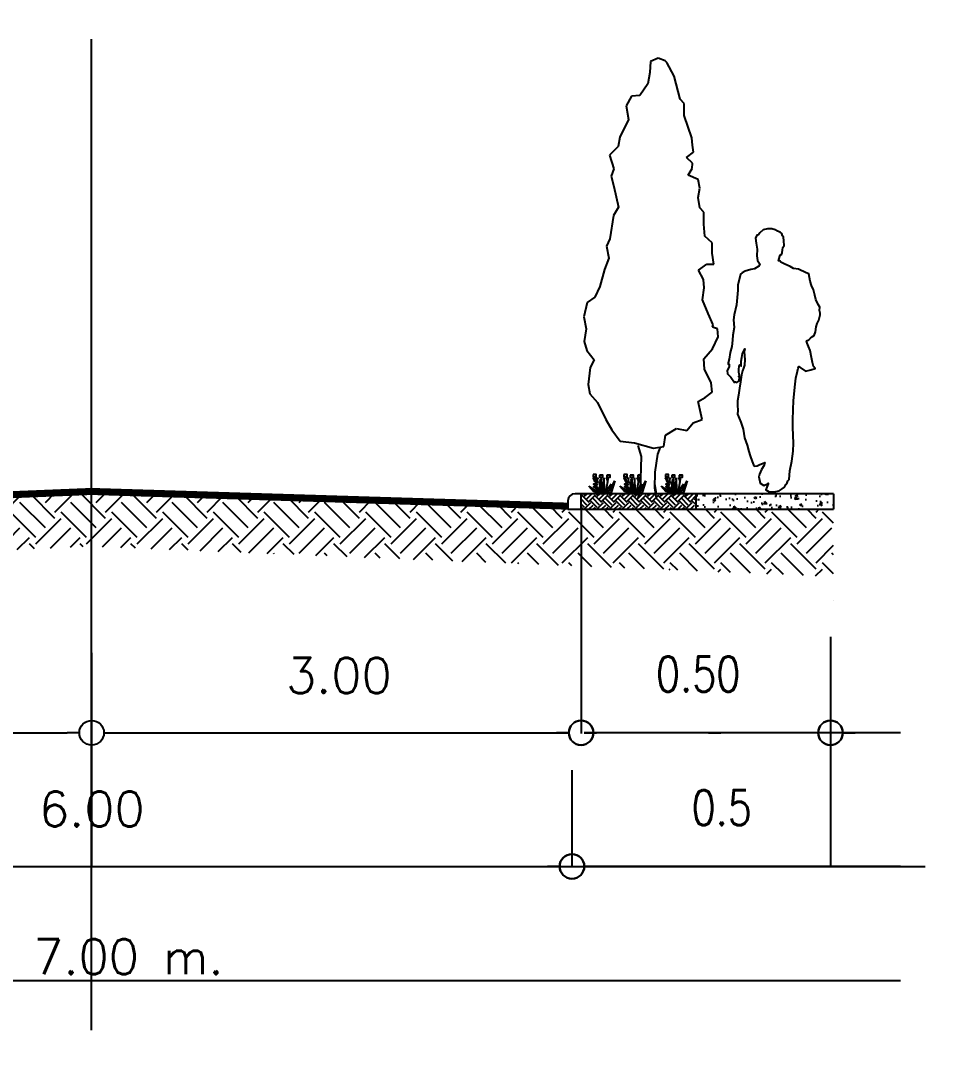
# Model space of a CAD drawing. Header units: metres. Extents: x 294898 to 295286, y 1620966 to 1622103.
# Drawn here: x 295167.77 to 295192.85, y 1621866.3 to 1621894.45 of the extents above; entities that cross this region are included whole.
import ezdxf

# ---------------------------------------------------------------- set-up
doc = ezdxf.new("R2010")
doc.units = ezdxf.units.M
doc.layers.add('A-Verde', color=76, linetype='Continuous')
doc.layers.add('num lotes', color=82, linetype='Continuous')
doc.styles.add('ATTR', font='romans.shx', dxfattribs={"width": 0.8, "height": 0.6})
doc.styles.get("Standard").update_dxf_attribs({"font": 'simplex.shx'})
doc.dimstyles.new('COTAS LOTES', dxfattribs={"dimscale": 0.25, "dimtxt": 2, "dimasz": 0.18, "dimexe": 0.18, "dimexo": 0.0625, "dimgap": 0.09, "dimtad": 0, "dimlfac": 1.1976, "dimzin": 0, "dimdsep": 46, "dimtxsty": 'Standard', "dimblk": 'NONE', "dimcen": 0, "dimse1": 1, "dimse2": 1, "dimsd1": 1, "dimsd2": 1, "dimadec": 0, "dimazin": 0, "dimtfac": 1, "dimtofl": 0, "dimtmove": 0, "dimatfit": 3, "dimldrblk": 'NONE', "dimfxl": 1, "dimtolj": 1, "dimtzin": 0, "dimarcsym": 0})

# ---------------------------------------------------------------- blocks, each defined once
blk = doc.blocks.new('_DOTBLANK')
at = {"color": 0, "linetype": 'ByBlock'}
blk.add_line((-0.5, 0), (-1, 0), dxfattribs=at)
blk.add_circle((0, 0), 0.5, dxfattribs=at)
blk = doc.blocks.new('Shrub 1')
at = {"layer": 'A-Verde'}
for p, q in [((-6.561, 10.922), (-7.599, 13.504)), ((-4.32, 3.84), (-6.729, 15.44)), ((-5.52, 9.6), (-6.561, 10.922)), ((-4.181, 9.123), (-4.181, 13.348)), ((-2.4, 11.04), (-0.96, 6.24)), ((-1.92, 6.24), (-2.4, 11.04)), ((-1.678, 12.034), (-1.699, 9.121)), ((0, 6.24), (-0.96, 14.88)), ((1.44, 14.4), (0.96, 3.84)), ((2.4, 2.88), (1.44, 14.4)), ((3.84, 3.84), (5.76, 14.88)), ((4.226, 13.695), (4.948, 10.237)), ((4.452, 12.537), (4.837, 14.763)), ((6.72, 2.4), (11.52, 11.52)), ((11.52, 11.52), (8.16, 0.96)), ((-12, 6.72), (-6.24, 2.88)), ((-7.68, 1.92), (-12, 6.72)), ((0, 0), (-7.68, 1.92)), ((-6.72, 8.16), (-5.76, 5.76)), ((-4.32, 2.88), (-6.72, 5.76)), ((-6.24, 2.88), (0, 0)), ((-5.76, 5.76), (-5.52, 4.32)), ((-5.035, 7.245), (-4.181, 9.044)), ((-4.32, 6.24), (-1.92, 2.88)), ((-2.88, 2.88), (-4.32, 6.24)), ((0, 0), (-4.32, 3.84)), ((0, 0), (-4.32, 2.88)), ((0, 0), (-2.88, 2.88)), ((0, 0), (-1.92, 6.24)), ((-1.92, 2.88), (0, 0)), ((-1.699, 9.121), (-0.149, 7.623)), ((-0.96, 6.24), (0, 0)), ((0, 0), (0, 6.24)), ((5.28, 4.32), (0, 0)), ((0.96, 3.84), (0, 0)), ((0, 0), (3.84, 3.84)), ((0, 0), (5.76, 3.84)), ((0, 0), (2.4, 2.88)), ((0, 0), (6.72, 2.4)), ((8.16, 0.96), (0, 0)), ((8.16, 8.64), (5.28, 4.32)), ((5.76, 3.84), (8.16, 8.64))]:
    blk.add_line(p, q, dxfattribs=at)
at = {"layer": 'A-Verde', "color": 1}
for points in [[(-8.16, 17.28), (-8.16, 15.36), (-5.28, 15.36), (-5.28, 17.28)], [(-2.4, 16.8), (-2.4, 14.88), (0.48, 14.88), (0.48, 16.8)], [(4.32, 16.8), (4.32, 14.88), (7.2, 14.88), (7.2, 16.8)]]:
    blk.add_lwpolyline(points, close=True, dxfattribs=at)
for centre, radius in [((-7.689, 13.813), 0.324), ((-4.164, 13.681), 0.339), ((-1.679, 12.331), 0.298), ((4.059, 13.896), 0.265), ((-7.013, 8.536), 0.507), ((-7.013, 6.136), 0.507)]:
    blk.add_circle(centre, radius, dxfattribs=at)
at = {"style": 'ATTR', "width": 0.8, "flags": 9}
blk.add_attdef('ESTCODE', (0, 0), '', height=0.000047, dxfattribs=at)
blk = doc.blocks.new('2PEHOD03')
at = {"color": 0, "linetype": 'ByBlock'}
blk.add_lwpolyline([(-0.2314, 0.5193), (-0.2188, 0.4898), (-0.2016, 0.4412), (-0.1921, 0.3807), (-0.175, 0.3279), (-0.1633, 0.2848), (-0.1527, 0.253), (-0.1387, 0.2149), (-0.1304, 0.1905), (-0.1218, 0.1811), (-0.1028, 0.1832), (-0.09, 0.1906), (-0.0509, 0.2066), (-0.0562, 0.1844), (-0.0732, 0.1579), (-0.0868, 0.125), (-0.093, 0.1051), (-0.0835, 0.0605), (-0.0579, 0.0457), (-0.0307, 0.0563), (-0.0253, 0.0606), (-0.0273, 0.0563), (-0.0357, 0.033), (-0.0431, 0.0151), (-0.0189, 0.0015), (0.0149, 0.0016), (0.0521, 0.0068), (0.0731, 0.0227), (0.089, 0.0333), (0.0986, 0.0523), (0.1068, 0.064), (0.1111, 0.0791), (0.1218, 0.0885), (0.1268, 0.1478), (0.1395, 0.2166), (0.1487, 0.2874), (0.152, 0.3434), (0.1464, 0.4536), (0.1474, 0.5042), (0.1504, 0.5806), (0.1514, 0.6417), (0.1595, 0.7147), (0.1628, 0.7594), (0.169, 0.8006), (0.1805, 0.8492), (0.1847, 0.8716), (0.189, 0.883), (0.1984, 0.8748), (0.2365, 0.8493), (0.2745, 0.859), (0.3052, 0.8696), (0.2935, 0.8832), (0.285, 0.9119), (0.2786, 0.9468), (0.2692, 0.9943), (0.2574, 1.0229), (0.2489, 1.0474), (0.2446, 1.063), (0.2605, 1.0707), (0.2721, 1.0824), (0.2846, 1.0949), (0.2974, 1.1003), (0.3058, 1.1268), (0.3111, 1.1628), (0.3193, 1.1859), (0.3301, 1.2083), (0.3405, 1.2464), (0.3405, 1.2589), (0.3351, 1.278), (0.3381, 1.3013), (0.3256, 1.3194), (0.3096, 1.3552), (0.301, 1.3839), (0.2924, 1.4219), (0.2787, 1.4537), (0.2682, 1.4841), (0.2607, 1.5341), (0.2405, 1.5423), (0.2223, 1.5519), (0.2066, 1.5593), (0.1876, 1.5678), (0.1526, 1.572), (0.1293, 1.5875), (0.09, 1.6034), (0.0636, 1.6172), (0.0562, 1.6255), (0.0465, 1.6277), (0.0561, 1.6596), (0.0592, 1.6669), (0.0689, 1.6732), (0.0728, 1.6849), (0.0739, 1.7028), (0.0762, 1.7198), (0.0866, 1.7346), (0.0835, 1.7664), (0.0823, 1.7929), (0.0749, 1.8022), (0.0694, 1.8193), (0.0589, 1.8286), (0.0398, 1.8351), (0.0219, 1.8456), (-0.0014, 1.8529), (-0.0321, 1.8509), (-0.0627, 1.8443), (-0.0849, 1.8232), (-0.0934, 1.8104), (-0.105, 1.8073), (-0.1155, 1.7871), (-0.1111, 1.7513), (-0.1048, 1.7089), (-0.107, 1.6623), (-0.1004, 1.6294), (-0.0867, 1.6073), (-0.0844, 1.6053), (-0.0929, 1.5882), (-0.1224, 1.5714), (-0.148, 1.5659), (-0.1892, 1.5542), (-0.2082, 1.5414), (-0.2218, 1.5331), (-0.2387, 1.4558), (-0.2406, 1.4197), (-0.2489, 1.316), (-0.2658, 1.2461), (-0.27, 1.2122), (-0.2656, 1.1574), (-0.2749, 1.1023), (-0.2771, 1.0684), (-0.2832, 1.023), (-0.2928, 0.9815), (-0.3001, 0.9351), (-0.3075, 0.9096), (-0.3083, 0.899), (-0.3, 0.8991), (-0.3, 0.8812), (-0.3159, 0.8547), (-0.3116, 0.8323), (-0.2882, 0.8082), (-0.2626, 0.7701), (-0.2563, 0.7744), (-0.2469, 0.7702), (-0.2319, 0.7787), (-0.2311, 0.7904), (-0.2288, 0.8017), (-0.2277, 0.8094), (-0.2362, 0.8114), (-0.2288, 0.8188), (-0.23, 0.8293), (-0.232, 0.8463), (-0.2321, 0.8623), (-0.2301, 0.8844), (-0.2259, 0.8938), (-0.2173, 0.8856), (-0.2154, 0.8981), (-0.2154, 0.9194), (-0.2123, 0.947), (-0.2059, 0.9743), (-0.19, 1.0073), (-0.1942, 0.9851), (-0.1899, 0.9331), (-0.194, 0.893), (-0.2005, 0.8717), (-0.2079, 0.8515), (-0.2129, 0.8231), (-0.2214, 0.7745), (-0.2275, 0.731), (-0.234, 0.6801), (-0.2413, 0.6401), (-0.2423, 0.6114), (-0.24, 0.5721), (-0.2411, 0.5469)], close=True, dxfattribs=at)
blk = doc.blocks.new('*D322')
at = {"layer": 'Defpoints', "color": 0, "transparency": 16777216}
for p in [(295135.463, 1622039.414, 769.142), (295196.827, 1622025.001, 769.142), (294948.109, 1620966.087)]:
    blk.add_point(p, dxfattribs=at)
at = {"color": 0, "transparency": 16777216, "insert": (294917.427, 1620973.293), "char_height": 0.5, "attachment_point": 5, "rotation": 346.7819}
blk.add_mtext('\\A1;75.49V', dxfattribs=at)
blk = doc.blocks.new('_None')

msp = doc.modelspace()

# ---------------------------------------------------------------- hatches: boundary and pattern name
at = {"lineweight": -3}
h = msp.add_hatch(dxfattribs=at)
h.set_pattern_fill('EARTH', color=256, scale=0.152216, angle=45, style=0)
h.set_pattern_definition([(45, (295211.0551, 1621693.9499), (1e-16, 1.3669384), [0.966571, -0.966571]), (45, (295210.7988, 1621694.2062), (1e-16, 1.3669384), [0.966571, -0.966571]), (45, (295210.5425, 1621694.4625), (1e-16, 1.3669384), [0.966571, -0.966571]), (135, (295210.5425, 1621694.6334), (-1.3669384, 1e-16), [0.966571, -0.966571]), (135, (295210.7988, 1621694.8897), (-1.3669384, 1e-16), [0.966571, -0.966571]), (135, (295211.0551, 1621695.146), (-1.3669384, 1e-16), [0.966571, -0.966571])])
h.paths.add_polyline_path([(295149.6884, 1621881.1688), (295149.6884, 1621879.4316), (295169.6724, 1621880.2965), (295169.6724, 1621881.7754), (295163.823, 1621881.5374), (295163.8186, 1621881.5148), (295163.1126, 1621881.4922), (295163.1042, 1621881.5082), (295156.8427, 1621881.2534), (295156.8427, 1621881.1688), (295156.4894, 1621881.1688)])
h.paths.add_polyline_path([(295189.6566, 1621879.4798), (295189.6566, 1621881.294), (295182.8556, 1621881.2941), (295182.5023, 1621881.2941), (295182.5023, 1621881.3787), (295169.6724, 1621881.7754), (295169.6724, 1621880.2965)])
h = msp.add_hatch(dxfattribs=at)
h.set_pattern_fill('EARTH', color=256, scale=0.038054, angle=45, style=0)
h.set_pattern_definition([(135, (295258.46915, 1621694.07513), (0, 0.3417346), [0.24164286, -0.24164286]), (135, (295258.53323, 1621694.1392), (0, 0.3417346), [0.24164286, -0.24164286]), (135, (295258.5973, 1621694.20328), (0, 0.3417346), [0.24164286, -0.24164286]), (45, (295258.5973, 1621694.246), (0.3417346, 0), [0.24164286, -0.24164286]), (45, (295258.53323, 1621694.31007), (0.3417346, 0), [0.24164286, -0.24164286]), (45, (295258.46915, 1621694.37414), (0.3417346, 0), [0.24164286, -0.24164286])])
h.paths.add_polyline_path([(295182.8556, 1621881.7152), (295185.9451, 1621881.7152), (295185.9451, 1621881.294), (295182.8556, 1621881.2941)])
h = msp.add_hatch(dxfattribs=at)
h.set_pattern_fill('AR-CONC', color=256, scale=0.003044, style=0)
h.set_pattern_definition([(130, (295258.46915, 1621694.07513), (-0.5546283, -0.0485237), [0.0579943, -0.6379371]), (185, (295258.46915, 1621694.0751), (0.1072904, 0.5816375), [0.0463954, -0.5103497]), (79.549, (295258.42293, 1621694.0711), (-0.4473399, 0.5331111), [0.0492875, -0.5421628]), (133.8158, (295258.46915, 1621694.2298), (-0.8252512, -0.1279903), [0.0869914, -0.9569057]), (83.3644, (295258.4004, 1621694.2191), (-0.7227343, 0.7532424), [0.0739313, -0.8132443]), (188.816, (295258.46915, 1621694.2298), (-0.7227355, 0.753241), [0.069593, -0.7655246]), (159, (295258.39182, 1621694.1911), (-0.4615641, -0.3113289), [0.0579943, -0.6379371]), (214, (295258.3918, 1621694.1911), (-0.1881451, 0.560727), [0.0463954, -0.5103497]), (108.5486, (295258.35336, 1621694.16517), (-0.649708, 0.2493993), [0.0492875, -0.5421628]), (142.5, (295258.46915, 1621694.07513), (-0.0094027, 0.25741255), [0, -0.50416365, 0, -0.5180823, 0, -0.51228285]), (172.5, (295258.46915, 1621694.07513), (-0.2034204, 0.30498167), [0, -0.29538423, 0, -0.4925648, 0, -0.19524743]), (212.5, (295258.64159, 1621694.07513), (-0.41278108, -0.01744013), [0, -0.1933143, 0, -0.60314057, 0, -0.80032114]), (222.5, (295258.7189, 1621694.07513), (-0.45095255, 0.07740636), [0, -0.2513086, 0, -0.4005472, 0, -0.568344])])
h.paths.add_polyline_path([(295185.9451, 1621881.7152), (295186.4159, 1621881.7152), (295189.6566, 1621881.7152), (295189.6566, 1621881.294), (295185.9451, 1621881.294)])

# ---------------------------------------------------------------- linework, layer by layer
for p, q in [((295169.6724, 1621867.2667), (295169.6724, 1621893.9613)), ((295184.9362, 1621893.4456), (295184.7254, 1621893.3553)), ((295185.1195, 1621893.3785), (295184.9362, 1621893.4456)), ((295184.7254, 1621893.3553), (295184.7034, 1621893.06)), ((295185.1651, 1621893.3322), (295185.1195, 1621893.3785)), ((295185.3657, 1621892.9629), (295185.1651, 1621893.3322)), ((295184.7034, 1621893.06), (295184.655, 1621892.7584)), ((295185.5249, 1621892.338), (295185.3657, 1621892.9629)), ((295184.655, 1621892.7584), (295184.4424, 1621892.4384)), ((295184.2125, 1621892.4205), (295184.0726, 1621892.1655)), ((295184.4424, 1621892.4384), (295184.2125, 1621892.4205)), ((295185.6357, 1621892.2255), (295185.5249, 1621892.338)), ((295184.0726, 1621892.1655), (295184.1354, 1621891.7974)), ((295185.6331, 1621891.9038), (295185.6357, 1621892.2255)), ((295184.1354, 1621891.7974), (295183.9019, 1621891.3199)), ((295185.8385, 1621891.3048), (295185.6331, 1621891.9038)), ((295183.9019, 1621891.3199), (295183.8539, 1621891.0643)), ((295185.8566, 1621891.1011), (295185.8385, 1621891.3048)), ((295183.8539, 1621891.0643), (295183.6224, 1621890.8363)), ((295185.6965, 1621890.7741), (295185.8815, 1621890.9171)), ((295185.8815, 1621890.9171), (295185.8566, 1621891.1011)), ((295183.6224, 1621890.8363), (295183.7376, 1621890.4677)), ((295185.8528, 1621890.6153), (295185.6965, 1621890.7741)), ((295185.8518, 1621890.4774), (295185.8528, 1621890.6153)), ((295183.7376, 1621890.4677), (295183.6638, 1621890.2648)), ((295185.7387, 1621890.2945), (295185.8518, 1621890.4774)), ((295183.6638, 1621890.2648), (295183.7339, 1621889.9885)), ((295186.0135, 1621890.1742), (295185.7387, 1621890.2945)), ((295186.0577, 1621889.944), (295186.0135, 1621890.1742)), ((295183.7339, 1621889.9885), (295183.8674, 1621889.436)), ((295186.0098, 1621889.6949), (295186.0577, 1621889.944)), ((295186.0536, 1621889.4188), (295186.0098, 1621889.6949)), ((295183.7278, 1621889.2073), (295183.631, 1621888.5843)), ((295183.8674, 1621889.436), (295183.7278, 1621889.2073)), ((295186.1642, 1621889.2998), (295186.0536, 1621889.4188)), ((295186.1617, 1621888.9781), (295186.1642, 1621889.2998)), ((295186.1855, 1621888.6562), (295186.1617, 1621888.9781)), ((295186.3875, 1621888.4708), (295186.1855, 1621888.6562)), ((295183.631, 1621888.5843), (295183.5375, 1621888.3815)), ((295183.5375, 1621888.3815), (295183.6006, 1621888.0593)), ((295186.3854, 1621888.1951), (295186.3875, 1621888.4708)), ((295183.6006, 1621888.0593), (295183.4866, 1621887.7582)), ((295186.429, 1621887.8993), (295186.3854, 1621888.1951)), ((295186.0141, 1621887.7384), (295186.2452, 1621887.9007)), ((295186.2452, 1621887.9007), (295186.429, 1621887.8993)), ((295183.4866, 1621887.7582), (295183.3649, 1621887.2996)), ((295186.1501, 1621887.4879), (295186.0141, 1621887.7384)), ((295183.3649, 1621887.2996), (295183.2247, 1621887.0052)), ((295186.126, 1621886.9366), (295186.1745, 1621887.2579)), ((295186.1745, 1621887.2579), (295186.1501, 1621887.4879)), ((295183.2247, 1621887.0052), (295183.0201, 1621886.869)), ((295186.2807, 1621886.5677), (295186.126, 1621886.9366)), ((295183.0201, 1621886.869), (295182.9251, 1621886.4758)), ((295182.9251, 1621886.4758), (295182.9882, 1621886.1536)), ((295186.4162, 1621886.2646), (295186.2807, 1621886.5677)), ((295182.9882, 1621886.1536), (295182.9396, 1621885.8126)), ((295186.396, 1621886.1991), (295186.4162, 1621886.2646)), ((295186.5335, 1621886.1521), (295186.396, 1621886.1991)), ((295186.5516, 1621885.9419), (295186.5335, 1621886.1521)), ((295182.9396, 1621885.8126), (295183.01, 1621885.5757)), ((295186.3915, 1621885.6214), (295186.5516, 1621885.9419)), ((295183.01, 1621885.5757), (295183.2115, 1621885.3246)), ((295186.1596, 1621885.3475), (295186.3915, 1621885.6214)), ((295183.2115, 1621885.3246), (295183.0983, 1621885.1154)), ((295186.1771, 1621885.0716), (295186.1596, 1621885.3475)), ((295183.0983, 1621885.1154), (295183.0487, 1621884.6562)), ((295186.358, 1621884.7025), (295186.1771, 1621885.0716)), ((295186.3823, 1621884.4463), (295186.358, 1621884.7025)), ((295183.0487, 1621884.6562), (295183.0927, 1621884.4064)), ((295183.0927, 1621884.4064), (295183.2945, 1621884.175)), ((295186.1974, 1621884.3099), (295186.3823, 1621884.4463)), ((295183.2945, 1621884.175), (295183.5206, 1621883.7137)), ((295186.0127, 1621884.1997), (295186.1974, 1621884.3099)), ((295186.1205, 1621883.713), (295186.0127, 1621884.1997)), ((295183.5206, 1621883.7137), (295183.6826, 1621883.4367)), ((295185.7046, 1621883.4208), (295185.8703, 1621883.6231)), ((295185.8703, 1621883.6231), (295186.1205, 1621883.713)), ((295183.6826, 1621883.4367), (295183.91, 1621883.1329)), ((295185.084, 1621882.9858), (295185.1324, 1621883.2875)), ((295185.1324, 1621883.2875), (295185.4292, 1621883.469)), ((295185.4292, 1621883.469), (295185.7046, 1621883.4208)), ((295183.91, 1621883.1329), (295184.297, 1621883.0839)), ((295184.297, 1621883.0839), (295184.808, 1621882.942)), ((295184.3884, 1621883.0175), (295184.4779, 1621882.7148)), ((295184.4779, 1621882.7148), (295184.4503, 1621881.8232)), ((295184.808, 1621882.942), (295185.084, 1621882.9858)), ((295184.8489, 1621882.2983), (295184.9183, 1621882.7836)), ((295184.9183, 1621882.7836), (295184.992, 1621882.9668)), ((295184.8446, 1621881.866), (295184.8489, 1621882.2983)), ((295184.4506, 1621881.9484), (295184.3819, 1621881.7152)), ((295184.8884, 1621881.59), (295184.8446, 1621881.866)), ((295184.8886, 1621881.7152), (295184.8448, 1621881.9913)), ((295182.8556, 1621881.2941), (295182.8556, 1621881.7152)), ((295184.4503, 1621881.8232), (295184.3817, 1621881.59)), ((295185.9451, 1621881.7152), (295185.9451, 1621881.294)), ((295189.6566, 1621881.7152), (295189.6566, 1621881.294)), ((295182.5023, 1621881.2941), (295182.8556, 1621881.2941)), ((295182.8556, 1621881.2941), (295189.6566, 1621881.294)), ((295182.8556, 1621881.2941), (295182.8556, 1621875.2564)), ((295189.5731, 1621877.8634), (295189.5731, 1621871.6758)), ((295169.6724, 1621877.4301), (295169.6724, 1621871.6581)), ((295169.6724, 1621877.4301), (295169.6724, 1621871.6581)), ((295156.8207, 1621875.2564), (295169.0099, 1621875.2741)), ((295170.3349, 1621875.2741), (295182.5243, 1621875.2741)), ((295191.4624, 1621875.2741), (295182.9416, 1621875.2741)), ((295182.9416, 1621875.2741), (295183.2728, 1621875.2741)), ((295186.292, 1621875.2741), (295186.6233, 1621875.2741)), ((295189.9043, 1621875.2741), (295190.2355, 1621875.2741)), ((295182.6104, 1621874.2651), (295182.6104, 1621871.6581)), ((295157.3969, 1621871.6758), (295192.1199, 1621871.6758)), ((295191.4624, 1621871.6758), (295182.9416, 1621871.6758)), ((295182.9416, 1621871.6758), (295183.2728, 1621871.6758)), ((295147.8836, 1621868.6001), (295191.4612, 1621868.6001))]:
    msp.add_line(p, q, dxfattribs=at)
at = {"lineweight": -3, "const_width": 0.1903}
msp.add_lwpolyline([(295156.8427, 1621881.2534), (295169.6724, 1621881.7754), (295182.5023, 1621881.3787)], dxfattribs=at)
at = {"lineweight": -3}
msp.add_lwpolyline([(295189.6566, 1621881.7152), (295186.4159, 1621881.7152), (295182.6925, 1621881.7152, 0.4142088), (295182.5023, 1621881.5249), (295182.5023, 1621881.2941)], format="xyb", dxfattribs=at)
for centre in [(295182.8556, 1621875.2741), (295189.5731, 1621875.2741), (295182.6104, 1621871.6758)]:
    msp.add_circle(centre, 0.3312, dxfattribs=at)
at = {"layer": 'num lotes'}
msp.add_line((295189.6566, 1621878.8447), (295189.6566, 1621878.8447), dxfattribs=at)

# ---------------------------------------------------------------- block references
at = {"lineweight": -3}
for name, p, xscale, yscale, zscale in [('2PEHOD03', (295187.9955, 1621881.7628), 3.826667137362111, 3.826667137362111, 3.826667137362111), ('Shrub 1', (295183.4227, 1621881.7146), 0.0298729646016076, 0.0298729646016076, 0.0298729646016076), ('Shrub 1', (295184.2532, 1621881.7146), 0.0298729646016076, 0.0298729646016076, 0.0298729646016076), ('Shrub 1', (295185.3699, 1621881.7146), 0.0298729646016076, 0.0298729646016076, 0.0298729646016076), ('_DOTBLANK', (295169.6724, 1621875.2741), 0.6624812712309947, 0.6624812712309947, 0.6624812712309947)]:
    msp.add_blockref(name, p, dxfattribs=dict(at, xscale=xscale, yscale=yscale, zscale=zscale))
at = {"lineweight": -3, "rotation": 180}
for p, xscale, yscale, zscale in [((295169.6724, 1621875.2741), 0.6624812712309947, 0.6624812712309947, 0.6624812712309947), ((295182.8556, 1621875.2741), -0.6624812712309947, 0.6624812712310941, 0.6624812712308291), ((295189.5731, 1621875.2741), -0.6624812712309947, 0.6624812712310941, 0.6624812712308291), ((295182.6104, 1621871.6758), -0.6624812712309947, 0.6624812712310941, 0.6624812712308291)]:
    msp.add_blockref('_DOTBLANK', p, dxfattribs=dict(at, xscale=xscale, yscale=yscale, zscale=zscale))

# ---------------------------------------------------------------- texts
at = {"lineweight": -3, "width": 0.8}
for s, p in [('0.50', (295184.8727, 1621876.3819)), ('0.5', (295185.8298, 1621872.7836))]:
    msp.add_text(s, height=0.94857, dxfattribs=at).set_placement(p)
at = {"lineweight": -3, "char_height": 0.94857, "attachment_point": 5}
for s, insert in [('3.00', (295176.3316, 1621876.8199)), ('6.00', (295169.6773, 1621873.2216)), ('7.00 m.', (295170.6618, 1621869.2439))]:
    msp.add_mtext(s, dxfattribs=dict(at, insert=insert))

# ---------------------------------------------------------------- dimensions: what is measured, and where the dimension line sits
dim = msp.add_aligned_dim(p1=(295135.4632, 1622039.4142, 769.142), p2=(295196.827, 1622025.001, 769.142), distance=-1087.7316, dimstyle='COTAS LOTES', override={"dimpost": 'V'})
dim.commit()
dim.dimension.update_dxf_attribs({"geometry": '*D322', "text_midpoint": (294917.4269, 1620973.2933)})

doc.saveas('drawing.dxf')
